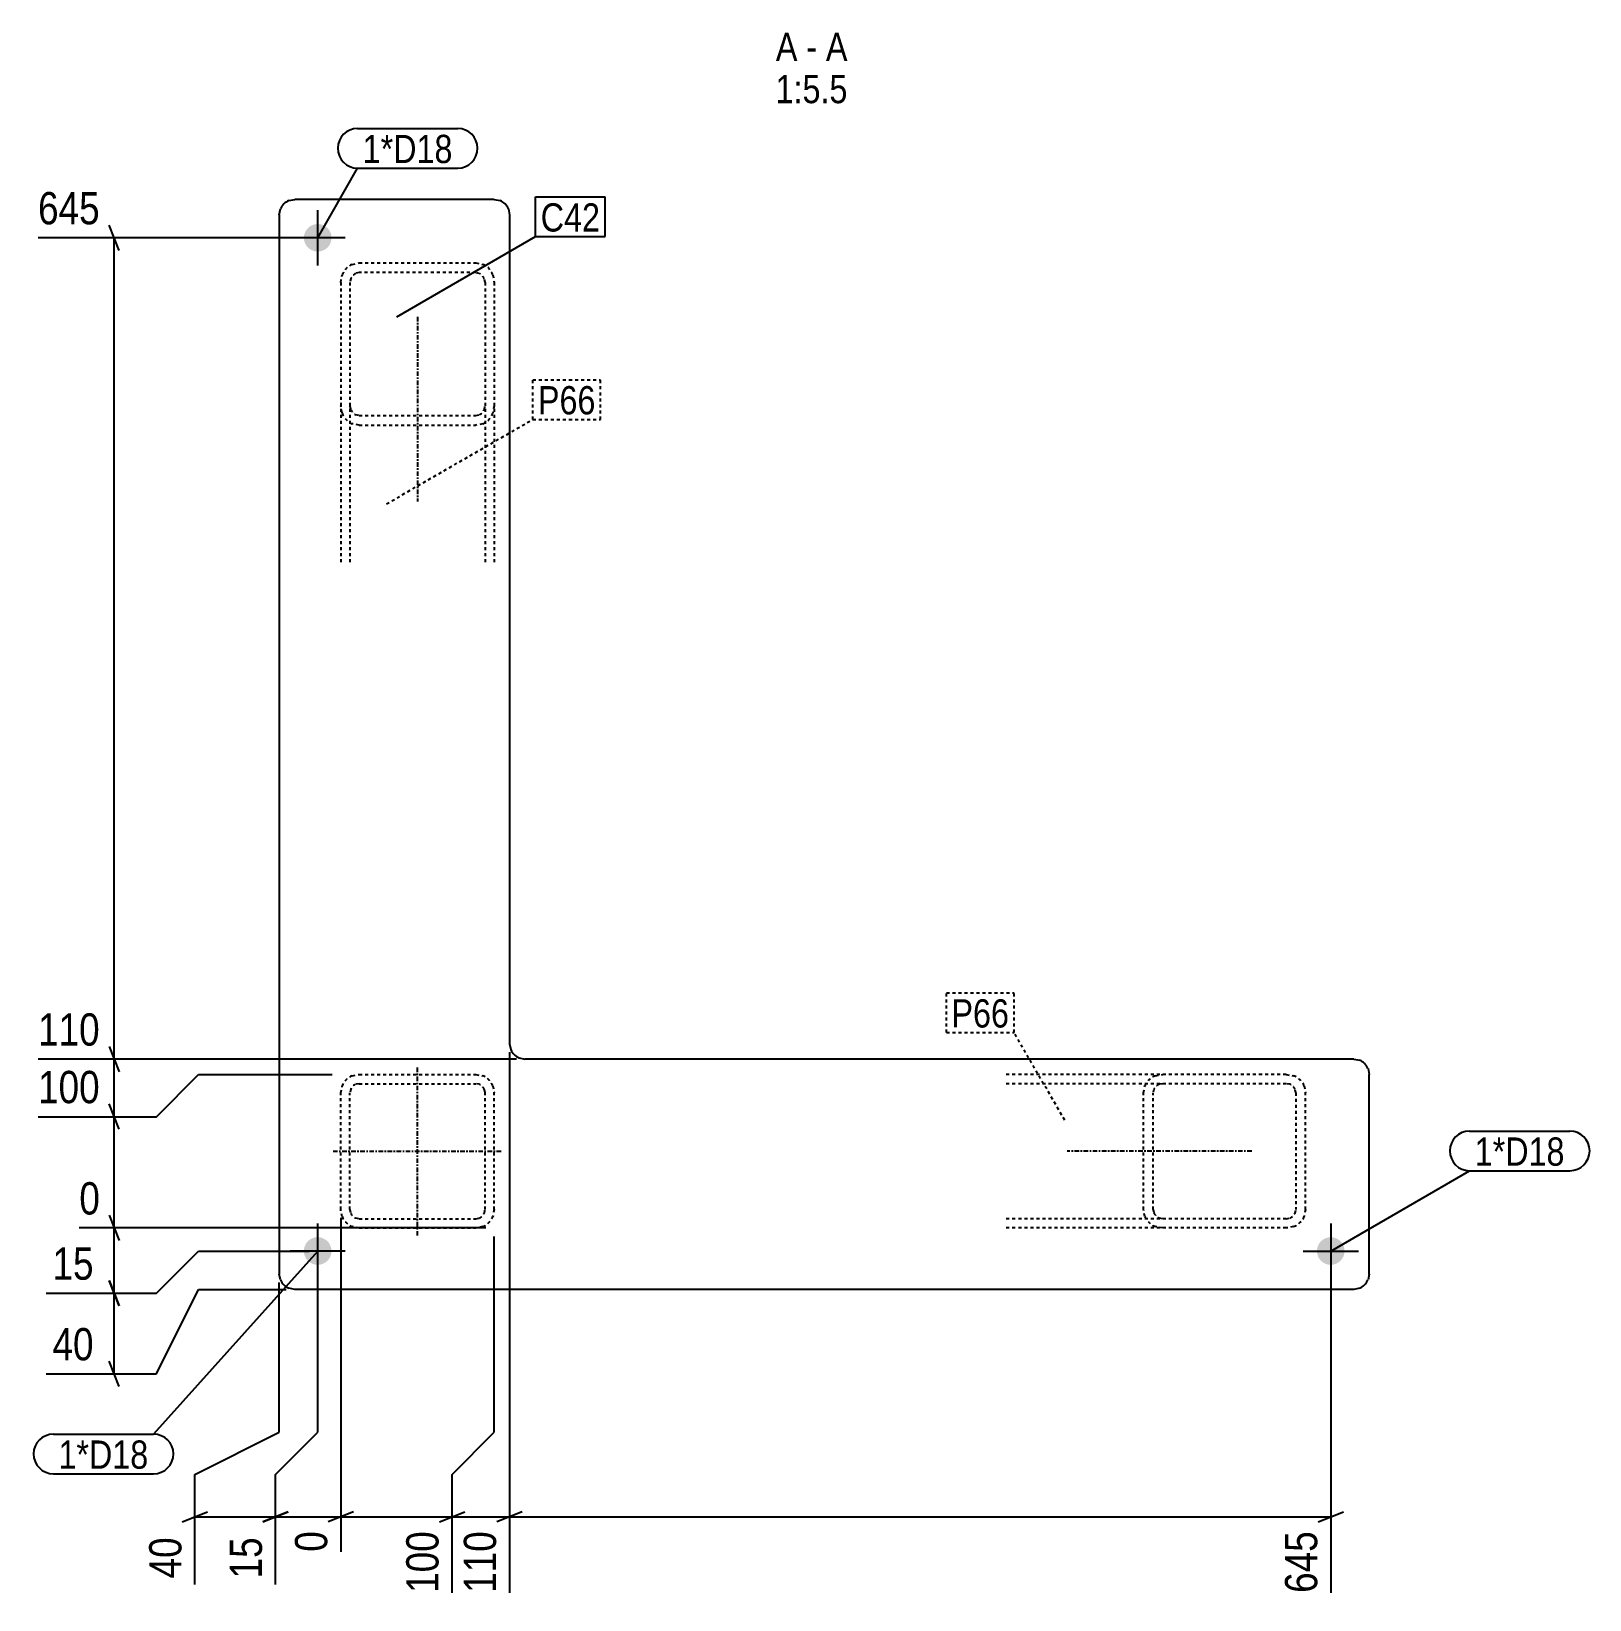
# Model space of a CAD drawing. Header units: millimetres. Extents: x 13 to 30551, y 9 to 1619.
# Drawn here: x 8279 to 9294, y 9 to 1030 of the extents above; entities that cross this region are included whole.
import ezdxf

# ---------------------------------------------------------------- set-up
doc = ezdxf.new("R2010")
doc.units = ezdxf.units.MM
doc.linetypes.add('DXK_LINE_DOT2', pattern=[3.9198, 1.9599, -1.9599])
doc.linetypes.add('DXK_LINE_DOT3', pattern=[5.9187, 2.979, -0.9799, 0.9799, -0.9799])
for name, color, linetype in [('MÅLSÆTNING', 7, 'Continuous'), ('STÅL', 7, 'Continuous'), ('TEKST', 7, 'Continuous')]:
    doc.layers.add(name, color=color, linetype=linetype)
doc.styles.add('Arial Narrow', font='ARIALN.TTF', dxfattribs={"height": 0.2})

msp = doc.modelspace()

# ---------------------------------------------------------------- hatches: boundary and pattern name
at = {"layer": 'STÅL', "linetype": 'Continuous'}
for points in [[(8465.6, 886.9, -1), (8465.6, 904.9, -1)], [(8465.6, 226.9, -1), (8465.6, 244.9, -1)], [(9125.6, 244.9, -1), (9125.6, 226.9, -1)]]:
    msp.add_hatch(color=96, dxfattribs=at).paths.add_polyline_path(points)

# ---------------------------------------------------------------- linework, layer by layer
at = {"layer": 'MÅLSÆTNING', "color": 7, "linetype": 'Continuous'}
for p, q in [((8336.3, 887.7), (8329.7, 904.2)), ((8460.1, 895.9), (8283.4, 895.9)), ((8329.7, 369.2), (8336.3, 352.7)), ((8595.1, 360.9), (8283.4, 360.9)), ((8333, 323.4), (8333, 360.9)), ((8590.6, 365.4), (8590.6, 13.2)), ((8590.6, 365.4), (8590.6, 13.2)), ((8360.5, 323.4), (8388, 350.9)), ((8360.5, 323.4), (8388, 350.9)), ((8388, 350.9), (8475.1, 350.9)), ((8388, 350.9), (8475.1, 350.9)), ((8336.3, 315.2), (8329.7, 331.7)), ((8336.3, 315.2), (8329.7, 331.7)), ((8283.4, 323.4), (8360.5, 323.4)), ((8283.4, 323.4), (8360.5, 323.4)), ((8333, 250.9), (8333, 323.4)), ((8329.7, 259.2), (8336.3, 242.7)), ((8329.7, 259.2), (8336.3, 242.7)), ((8480.6, 257.4), (8480.6, 40)), ((8480.6, 257.4), (8480.6, 40)), ((8575.1, 250.9), (8310.3, 250.9)), ((8575.1, 250.9), (8310.3, 250.9)), ((8333, 208.4), (8333, 250.9)), ((8580.6, 117.8), (8580.6, 245.4)), ((8580.6, 117.8), (8580.6, 245.4)), ((8360.5, 208.4), (8388, 235.9)), ((8360.5, 208.4), (8388, 235.9)), ((8388, 235.9), (8460.1, 235.9)), ((8388, 235.9), (8460.1, 235.9)), ((8465.6, 117.8), (8465.6, 230.4)), ((8465.6, 117.8), (8465.6, 230.4)), ((9125.6, 230.4), (9125.6, 13.2)), ((8336.3, 200.2), (8329.7, 216.7)), ((8329.7, 216.7), (8336.3, 200.2)), ((8440.6, 117.8), (8440.6, 215.4)), ((8288.8, 208.4), (8360.5, 208.4)), ((8288.8, 208.4), (8360.5, 208.4)), ((8333, 155.9), (8333, 208.4)), ((8360.5, 155.9), (8388, 210.9)), ((8388, 210.9), (8445.1, 210.9)), ((8336.3, 147.7), (8329.7, 164.2)), ((8288.8, 155.9), (8360.5, 155.9)), ((8385.6, 90.3), (8440.6, 117.8)), ((8438.1, 90.3), (8465.6, 117.8)), ((8438.1, 90.3), (8465.6, 117.8)), ((8553.1, 90.3), (8580.6, 117.8)), ((8553.1, 90.3), (8580.6, 117.8)), ((8385.6, 18.6), (8385.6, 90.3)), ((8438.1, 18.6), (8438.1, 90.3)), ((8438.1, 18.6), (8438.1, 90.3)), ((8553.1, 13.2), (8553.1, 90.3)), ((8377.4, 59.5), (8393.9, 66.1)), ((8385.6, 62.8), (8438.1, 62.8)), ((8429.9, 59.5), (8446.4, 66.1)), ((8438.1, 62.8), (8480.6, 62.8)), ((8488.9, 66.1), (8472.4, 59.5)), ((8488.9, 66.1), (8472.4, 59.5)), ((8544.9, 59.5), (8561.4, 66.1)), ((8553.1, 62.8), (8590.6, 62.8)), ((8598.9, 66.1), (8582.4, 59.5)), ((8598.9, 66.1), (8582.4, 59.5)), ((8590.6, 62.8), (9125.6, 62.8)), ((9117.4, 59.5), (9133.9, 66.1))]:
    msp.add_line(p, q, dxfattribs=at)
at = {"layer": 'STÅL', "color": 2, "linetype": 'Continuous'}
for p, q in [((8446.8, 920.2), (8450.6, 920.9)), ((8580.6, 920.9), (8450.6, 920.9)), ((8580.6, 920.9), (8584.5, 920.2)), ((8440.6, 910.9), (8441.4, 914.8)), ((8440.6, 910.9), (8440.6, 220.9)), ((8589.9, 914.8), (8590.6, 910.9)), ((8590.6, 910.9), (8590.6, 370.9)), ((8590.6, 370.9), (8591.4, 367.1)), ((8596.8, 361.7), (8600.6, 360.9)), ((9140.6, 360.9), (8600.6, 360.9)), ((9140.6, 360.9), (9144.5, 360.2)), ((9149.9, 354.8), (9150.6, 350.9)), ((9150.6, 220.9), (9150.6, 350.9)), ((8441.4, 217.1), (8440.6, 220.9)), ((9150.6, 220.9), (9149.9, 217.1)), ((8450.6, 210.9), (8446.8, 211.7)), ((9140.6, 210.9), (8450.6, 210.9)), ((9144.5, 211.7), (9140.6, 210.9))]:
    msp.add_line(p, q, dxfattribs=at)
at = {"layer": 'STÅL', "color": 96, "linetype": 'Continuous'}
for p, q in [((8465.6, 877.9), (8465.6, 913.9)), ((8483.6, 895.9), (8447.6, 895.9)), ((8465.6, 217.9), (8465.6, 253.9)), ((9125.6, 253.9), (9125.6, 217.9)), ((8483.6, 235.9), (8447.6, 235.9)), ((9107.6, 235.9), (9143.6, 235.9))]:
    msp.add_line(p, q, dxfattribs=at)
at = {"layer": 'STÅL', "color": 7, "linetype": 'DXK_LINE_DOT2'}
for p, q in [((8488.1, 878.5), (8492.6, 879.5)), ((8492.6, 879.5), (8568.6, 879.5)), ((8568.6, 879.5), (8573.2, 878.5)), ((8480.6, 866.8), (8481.6, 871.7)), ((8487.1, 869.3), (8486.6, 866.8)), ((8492.6, 873.2), (8490.3, 872.7)), ((8568.6, 873.2), (8492.6, 873.2)), ((8570.9, 872.7), (8568.6, 873.2)), ((8574.6, 866.8), (8574.2, 869.3)), ((8579.7, 871.7), (8580.6, 866.8)), ((8480.6, 866.8), (8480.6, 684)), ((8486.6, 866.8), (8486.6, 684)), ((8574.6, 866.8), (8574.6, 684)), ((8580.6, 866.8), (8580.6, 684)), ((8481.6, 781.7), (8480.6, 786.5)), ((8486.6, 786.5), (8487.1, 784.1)), ((8490.3, 780.7), (8492.6, 780.2)), ((8492.6, 780.2), (8568.6, 780.2)), ((8568.6, 780.2), (8570.9, 780.7)), ((8574.2, 784.1), (8574.6, 786.5)), ((8580.6, 786.5), (8579.7, 781.7)), ((8492.6, 773.8), (8488.1, 774.8)), ((8492.6, 773.8), (8568.6, 773.8)), ((8573.2, 774.8), (8568.6, 773.8)), ((8488.1, 350), (8492.6, 350.9)), ((8492.6, 350.9), (8568.6, 350.9)), ((8568.6, 350.9), (8573.2, 350)), ((9096.5, 350.9), (8913.7, 350.9)), ((9011.4, 350), (9016.2, 350.9)), ((9096.5, 350.9), (9101.4, 350)), ((8480.6, 338.9), (8481.6, 343.5)), ((8480.6, 262.9), (8480.6, 338.9)), ((8487.1, 341.2), (8486.6, 338.9)), ((8486.6, 262.9), (8486.6, 338.9)), ((8492.6, 344.9), (8490.3, 344.5)), ((8492.6, 344.9), (8568.6, 344.9)), ((8570.9, 344.5), (8568.6, 344.9)), ((8574.6, 338.9), (8574.2, 341.2)), ((8574.6, 262.9), (8574.6, 338.9)), ((8579.7, 343.5), (8580.6, 338.9)), ((8580.6, 262.9), (8580.6, 338.9)), ((9096.5, 344.9), (8913.7, 344.9)), ((9003.6, 338.9), (9004.5, 343.5)), ((9003.6, 262.9), (9003.6, 338.9)), ((9010.4, 341.2), (9009.9, 338.9)), ((9009.9, 262.9), (9009.9, 338.9)), ((9016.2, 344.9), (9013.8, 344.5)), ((9099, 344.5), (9096.5, 344.9)), ((9102.9, 338.9), (9102.4, 341.2)), ((9102.9, 338.9), (9102.9, 262.9)), ((9108.2, 343.5), (9109.2, 338.9)), ((9109.2, 262.9), (9109.2, 338.9)), ((8481.6, 258.3), (8480.6, 262.9)), ((8486.6, 262.9), (8487.1, 260.6)), ((8490.3, 257.4), (8492.6, 256.9)), ((8492.6, 256.9), (8568.6, 256.9)), ((8568.6, 256.9), (8570.9, 257.4)), ((8574.2, 260.6), (8574.6, 262.9)), ((8580.6, 262.9), (8579.7, 258.3)), ((9096.5, 256.9), (8913.7, 256.9)), ((9004.5, 258.3), (9003.6, 262.9)), ((9009.9, 262.9), (9010.4, 260.6)), ((9013.8, 257.4), (9016.2, 256.9)), ((9096.5, 256.9), (9099, 257.4)), ((9102.4, 260.6), (9102.9, 262.9)), ((9109.2, 262.9), (9108.2, 258.3)), ((8492.6, 250.9), (8488.1, 251.8)), ((8492.6, 250.9), (8568.6, 250.9)), ((8573.2, 251.8), (8568.6, 250.9)), ((9096.5, 250.9), (8913.7, 250.9)), ((9016.2, 250.9), (9011.4, 251.8)), ((9101.4, 251.8), (9096.5, 250.9))]:
    msp.add_line(p, q, dxfattribs=at)
at = {"layer": 'STÅL', "color": 7, "linetype": 'DXK_LINE_DOT3'}
for p, q in [((8530.6, 844.4), (8530.6, 724.2)), ((8530.6, 245.9), (8530.6, 355.9)), ((8475.6, 300.9), (8585.6, 300.9)), ((9074.1, 300.9), (8953.9, 300.9))]:
    msp.add_line(p, q, dxfattribs=at)
at = {"layer": 'STÅL', "color": 2, "linetype": 'Continuous'}
for centre, start, end in [((8450.6, 910.9), 112.5, 157.5), ((8580.6, 910.9), 22.5, 67.5), ((8600.6, 370.9), 202.5, 247.5), ((9140.6, 350.9), 22.5, 67.5), ((8450.6, 220.9), 202.5, 247.5), ((9140.6, 220.9), 292.5, 337.5)]:
    msp.add_arc(centre, 10, start, end, dxfattribs=at)
at = {"layer": 'STÅL', "color": 7, "linetype": 'DXK_LINE_DOT2'}
for centre, radius, start, end in [((8493.1, 867.3), 12.4, 114.1053, 159.0441), ((8492.9, 867), 6.18, 114.1053, 159.0441), ((8568.4, 867), 6.18, 20.9559, 65.8947), ((8568.2, 867.3), 12.4, 20.9559, 65.8947), ((8493.1, 786.1), 12.4, 200.9559, 245.8947), ((8492.9, 786.3), 6.18, 200.9559, 245.8947), ((8568.4, 786.3), 6.18, 294.1053, 339.0441), ((8568.2, 786.1), 12.4, 294.1053, 339.0441), ((8492.6, 338.9), 12, 112.5, 157.5), ((8568.6, 338.9), 12, 22.5, 67.5), ((9015.8, 338.5), 12.4, 110.9559, 155.8947), ((9097, 338.5), 12.4, 24.1053, 69.0441), ((8492.6, 338.9), 6, 112.5, 157.5), ((8568.6, 338.9), 6, 22.5, 67.5), ((9016, 338.7), 6.18, 110.9559, 155.8947), ((9096.8, 338.7), 6.18, 24.1053, 69.0441), ((8492.6, 262.9), 12, 202.5, 247.5), ((8492.6, 262.9), 6, 202.5, 247.5), ((8568.6, 262.9), 6, 292.5, 337.5), ((8568.6, 262.9), 12, 292.5, 337.5), ((9015.8, 263.4), 12.4, 204.1053, 249.0441), ((9016, 263.2), 6.18, 204.1053, 249.0441), ((9096.8, 263.2), 6.18, 290.9559, 335.8947), ((9097, 263.4), 12.4, 290.9559, 335.8947)]:
    msp.add_arc(centre, radius, start, end, dxfattribs=at)

# ---------------------------------------------------------------- wipeouts: each hides what was drawn before it
at = {"color": 0, "linetype": 'Continuous'}
for points in [[(8778.1, 1011.1), (8778.1, 1030.4), (8764.1, 1030.4), (8764.1, 1011.1)], [(8790.9, 1011.1), (8790.9, 1030.4), (8783.9, 1030.4), (8783.9, 1011.1)], [(8810.7, 1011.1), (8810.7, 1030.4), (8796.7, 1030.4), (8796.7, 1011.1)], [(8810.9, 983.6), (8810.9, 1002.9), (8763.9, 1002.9), (8763.9, 983.6)]]:
    msp.add_wipeout(points, dxfattribs=at).dxf.layer = 'TEKST'
at = {"color": 0}
for points in [[(8553.5, 944.6), (8553.5, 963.8), (8494.9, 963.8), (8494.9, 944.6)], [(8649.6, 900), (8649.6, 919.3), (8610.9, 919.3), (8610.9, 900)], [(8646.6, 780.9), (8646.6, 800.1), (8609.1, 800.1), (8609.1, 780.9)], [(8916, 381.5), (8916, 400.8), (8878.5, 400.8), (8878.5, 381.5)], [(9278.1, 291.5), (9278.1, 310.7), (9219.4, 310.7), (9219.4, 291.5)], [(8355.4, 94.1), (8355.4, 113.3), (8296.7, 113.3), (8296.7, 94.1)]]:
    msp.add_wipeout(points, dxfattribs=at).dxf.layer = 'TEKST'

# ---------------------------------------------------------------- next in the draw order: texts
at = {"layer": 'TEKST', "color": 3, "linetype": 'Continuous', "style": 'Arial Narrow'}
for s, height, p in [('A', 18.4, (8764.1, 1011.1)), ('A', 18.4, (8796.7, 1011.1)), ('-', 18.4, (8783.9, 1011.1)), ('1:5.5', 18.37, (8763.9, 983.6))]:
    msp.add_text(s, height=height, dxfattribs=at).set_placement(p)

# ---------------------------------------------------------------- next in the draw order: wipeouts: each hides what was drawn before it
at = {"color": 0, "linetype": 'Continuous'}
for points in [[(8328.1, 365.3), (8328.1, 396.1), (8279, 396.1), (8279, 365.3)], [(8328.1, 255.3), (8328.1, 286.1), (8305.9, 286.1), (8305.9, 255.3)], [(8324.1, 212.8), (8324.1, 243.6), (8288.4, 243.6), (8288.4, 212.8)], [(8324.1, 160.3), (8324.1, 191.1), (8288.4, 191.1), (8288.4, 160.3)], [(8381.2, 53.8), (8350.4, 53.8), (8350.4, 18.2), (8381.2, 18.2)], [(8433.7, 53.8), (8402.9, 53.8), (8402.9, 18.2), (8433.7, 18.2)], [(8586.2, 57.8), (8555.4, 57.8), (8555.4, 8.8), (8586.2, 8.8)], [(9121.2, 57.8), (9090.4, 57.8), (9090.4, 8.8), (9121.2, 8.8)]]:
    msp.add_wipeout(points, dxfattribs=at).dxf.layer = 'MÅLSÆTNING'
at = {"color": 0}
for points in [[(8553.5, 944.6), (8553.5, 963.8), (8494.9, 963.8), (8494.9, 944.6)], [(8649.6, 900), (8649.6, 919.3), (8610.9, 919.3), (8610.9, 900)], [(8646.6, 780.9), (8646.6, 800.1), (8609.1, 800.1), (8609.1, 780.9)], [(8916, 381.5), (8916, 400.8), (8878.5, 400.8), (8878.5, 381.5)], [(9278.1, 291.5), (9278.1, 310.7), (9219.4, 310.7), (9219.4, 291.5)], [(8355.4, 94.1), (8355.4, 113.3), (8296.7, 113.3), (8296.7, 94.1)]]:
    msp.add_wipeout(points, dxfattribs=at).dxf.layer = 'TEKST'

# ---------------------------------------------------------------- next in the draw order: linework, layer by layer
at = {"layer": 'MÅLSÆTNING', "color": 7, "linetype": 'Continuous'}
for p, q in [((8333, 360.9), (8333, 895.9)), ((8329.7, 369.2), (8336.3, 352.7)), ((8595.1, 360.9), (8283.4, 360.9)), ((8553.1, 13.2), (8553.1, 90.3)), ((8480.6, 62.8), (8553.1, 62.8)), ((8544.9, 59.5), (8561.4, 66.1))]:
    msp.add_line(p, q, dxfattribs=at)
at = {"layer": 'TEKST', "color": 7, "linetype": 'Continuous'}
for p, q in [((8491.6, 967.1), (8556.8, 967.1)), ((8465.6, 895.9), (8491.6, 941.3)), ((8491.6, 941.3), (8556.8, 941.3)), ((8607.6, 922.6), (8652.9, 922.6)), ((8607.6, 896.7), (8607.6, 922.6)), ((8652.9, 896.7), (8652.9, 922.6)), ((8517.1, 844.5), (8607.6, 896.7)), ((8607.6, 896.7), (8652.9, 896.7)), ((9216.1, 314), (9281.4, 314)), ((9125.6, 235.9), (9216.1, 288.2)), ((9216.1, 288.2), (9281.4, 288.2)), ((8465.6, 235.9), (8358.7, 116.6)), ((8293.4, 116.6), (8358.7, 116.6)), ((8293.4, 90.8), (8358.7, 90.8))]:
    msp.add_line(p, q, dxfattribs=at)
at = {"layer": 'TEKST', "color": 7, "linetype": 'DXK_LINE_DOT2'}
for p, q in [((8605.8, 803.4), (8649.9, 803.4)), ((8605.8, 777.6), (8605.8, 803.4)), ((8649.9, 777.6), (8649.9, 803.4)), ((8510.5, 722.6), (8605.8, 777.6)), ((8605.8, 777.6), (8649.9, 777.6)), ((8875.2, 404.1), (8919.3, 404.1)), ((8875.2, 378.2), (8875.2, 404.1)), ((8919.3, 378.2), (8919.3, 404.1)), ((8875.2, 378.2), (8919.3, 378.2)), ((8952.3, 321.1), (8919.3, 378.2))]:
    msp.add_line(p, q, dxfattribs=at)
at = {"layer": 'TEKST', "color": 7, "linetype": 'Continuous'}
for centre, start, end in [((8491.6, 954.2), 90, 270), ((8556.8, 954.2), 270, 90), ((9216.1, 301.1), 90, 270), ((9281.4, 301.1), 270, 90), ((8293.4, 103.7), 90, 270), ((8358.7, 103.7), 270, 90)]:
    msp.add_arc(centre, 12.9, start, end, dxfattribs=at)

# ---------------------------------------------------------------- next in the draw order: texts
at = {"layer": 'MÅLSÆTNING', "color": 3, "linetype": 'Continuous', "style": 'Arial Narrow'}
for s, p in [('110', (8283.4, 369.7)), ('0', (8310.3, 259.7)), ('15', (8292.8, 217.2)), ('40', (8292.8, 164.7))]:
    msp.add_text(s, height=21, dxfattribs=at).set_placement(p)
for s, p in [('110', (8581.8, 13.2)), ('645', (9116.8, 13.2)), ('40', (8376.8, 22.6)), ('15', (8429.3, 22.6))]:
    msp.add_text(s, height=21, rotation=90.0002, dxfattribs=at).set_placement(p)
at = {"layer": 'TEKST', "color": 3, "style": 'Arial Narrow'}
for s, p in [('1*D18', (8494.9, 944.6)), ('C42', (8610.9, 900)), ('P66', (8609.1, 780.9)), ('P66', (8878.5, 381.5)), ('1*D18', (9219.4, 291.5)), ('1*D18', (8296.7, 94.1))]:
    msp.add_text(s, height=18.37, dxfattribs=at).set_placement(p)

# ---------------------------------------------------------------- next in the draw order: wipeouts: each hides what was drawn before it
at = {"color": 0, "linetype": 'Continuous'}
for points in [[(8328.1, 900.3), (8328.1, 931.1), (8279, 931.1), (8279, 900.3)], [(8328.1, 327.8), (8328.1, 358.6), (8279, 358.6), (8279, 327.8)], [(8476.2, 57.8), (8445.4, 57.8), (8445.4, 35.6), (8476.2, 35.6)], [(8548.7, 57.8), (8517.9, 57.8), (8517.9, 8.8), (8548.7, 8.8)]]:
    msp.add_wipeout(points, dxfattribs=at).dxf.layer = 'MÅLSÆTNING'

# ---------------------------------------------------------------- next in the draw order: linework, layer by layer
at = {"layer": 'MÅLSÆTNING', "color": 7, "linetype": 'Continuous'}
msp.add_line((8446.4, 66.1), (8429.9, 59.5), dxfattribs=at)

# ---------------------------------------------------------------- next in the draw order: texts
at = {"layer": 'MÅLSÆTNING', "color": 3, "linetype": 'Continuous', "style": 'Arial Narrow'}
for s, p in [('645', (8283.4, 904.7)), ('100', (8283.4, 332.2))]:
    msp.add_text(s, height=21, dxfattribs=at).set_placement(p)
for s, p in [('0', (8471.8, 40)), ('100', (8544.3, 13.2))]:
    msp.add_text(s, height=21, rotation=90.0002, dxfattribs=at).set_placement(p)

doc.saveas('drawing.dxf')
